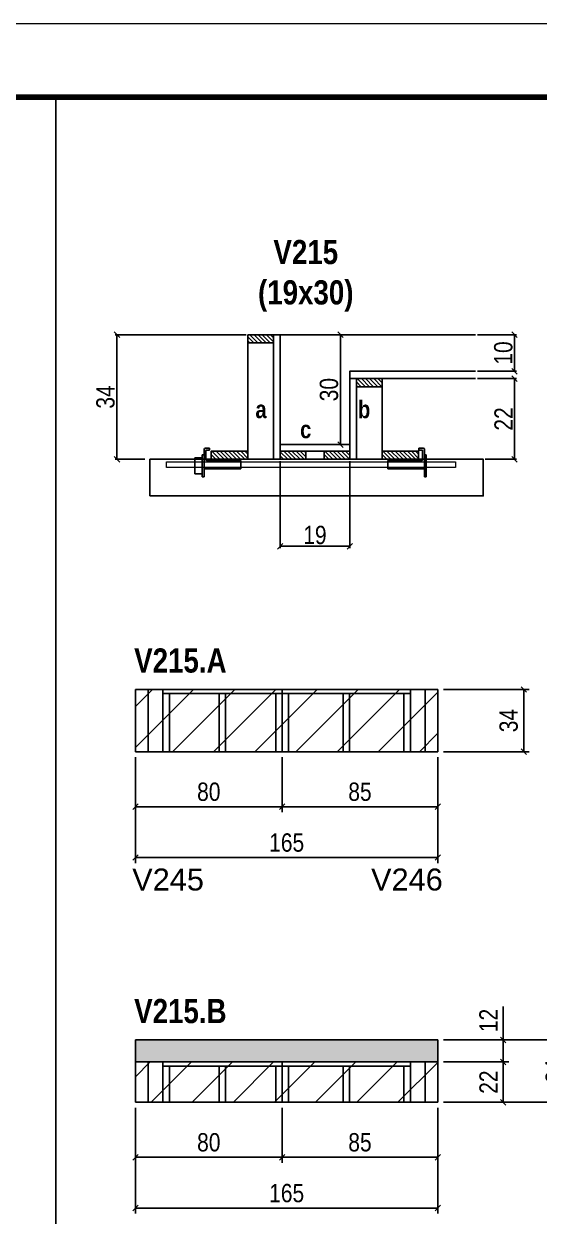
# Model space of a CAD drawing. Extents: x 3309 to 9590, y -2522 to 15424.
# Drawn here: x 8491 to 8772, y 12809 to 13459 of the extents above; entities that cross this region are included whole.
import ezdxf

# ---------------------------------------------------------------- set-up
doc = ezdxf.new("R2010")
doc.units = 0
doc.linetypes.add('DASHED', pattern=[0.75, 0.5, -0.25])
for name, color, linetype in [('5', 5, 'Continuous'), ('barrote', 251, 'Continuous'), ('COTA', 241, 'Continuous'), ('detalhes', 4, 'Continuous'), ('NOMENCLATURA', 7, 'Continuous'), ('Painéis', 200, 'Continuous'), ('presilha', 1, 'Continuous'), ('SARR_2.2x10', 60, 'Continuous'), ('SARR_2.2x7', 40, 'Continuous'), ('SARR_3.5x7', 81, 'Continuous')]:
    doc.layers.add(name, color=color, linetype=linetype)
for name, color, linetype, lineweight in [('CONCRETO', 251, 'Continuous', 25), ('Folhas', 255, 'Continuous', 9), ('Hachura', 251, 'Continuous', 9), ('SARRAFO DE PRESSAO', 251, 'DASHED', 9), ('SCO-___-LAJ', 2, 'Continuous', 0)]:
    doc.layers.add(name, color=color, linetype=linetype, lineweight=lineweight)
doc.styles.add('COTA TECNICA', font='techl___.ttf', dxfattribs={"height": 10})
doc.styles.add('COTA TECNICA 2X', font='techl___.ttf', dxfattribs={"height": 10})
doc.styles.get("Standard").update_dxf_attribs({"font": 'arial.ttf'})
doc.styles.add('TECNICA', font='techb___.ttf', dxfattribs={"height": 10})
doc.dimstyles.new('PAINEL', dxfattribs={"dimtxt": 10, "dimasz": 3, "dimexe": 3, "dimexo": 3, "dimgap": 3, "dimtad": 1, "dimdec": 1, "dimzin": 12, "dimdsep": 46, "dimtxsty": 'COTA TECNICA', "dimblk1": 'OBLIQUE', "dimblk2": 'OBLIQUE', "dimsah": 1, "dimcen": 0.9, "dimclrd": 4, "dimclre": 4, "dimclrt": 240, "dimadec": 1, "dimazin": 3, "dimtfac": 1, "dimtdec": 1, "dimtmove": 0, "dimatfit": 3, "dimfxl": 1, "dimtolj": 1, "dimtzin": 12, "dimarcsym": 0})
doc.dimstyles.new('SECAO', dxfattribs={"dimscale": 0.333333, "dimtxt": 5, "dimasz": 9, "dimexe": 3, "dimexo": 3, "dimgap": 3, "dimtad": 1, "dimdec": 1, "dimlfac": 0.5, "dimzin": 12, "dimdsep": 46, "dimtxsty": 'COTA TECNICA 2X', "dimblk1": 'OBLIQUE', "dimblk2": 'OBLIQUE', "dimsah": 1, "dimcen": 0.9, "dimclrd": 4, "dimclre": 4, "dimclrt": 240, "dimadec": 1, "dimazin": 3, "dimtfac": 1, "dimtdec": 1, "dimtmove": 0, "dimatfit": 3, "dimfxl": 1, "dimtolj": 1, "dimtzin": 12, "dimarcsym": 0})
pattern_1 = [(135, (41866.2012, -110290.5054), (-1.122532015, -1.122532015), [])]

# ---------------------------------------------------------------- blocks, each defined once
blk = doc.blocks.new('9999999999')
at = {"layer": 'Folhas'}
blk.add_lwpolyline([(98138.98, 34190.21), (99623.98, 34190.21), (99623.98, 35240.21), (98138.98, 35240.21)], close=True, dxfattribs=at)
at = {"layer": 'Folhas', "color": 30, "const_width": 3}
blk.add_lwpolyline([(98213.98, 34230.21), (99583.98, 34230.21), (99583.98, 35200.21), (98213.98, 35200.21)], close=True, dxfattribs=at)
blk = doc.blocks.new('_Oblique')
at = {"color": 0, "linetype": 'ByBlock', "lineweight": -2}
blk.add_line((-0.5, -0.5), (0.5, 0.5), dxfattribs=at)
blk = doc.blocks.new('*D194')
at = {"layer": 'COTA', "color": 4, "lineweight": -2, "transparency": 16777216}
for p, q in [((8630.66, 13220.66), (8630.66, 13173.19)), ((8668.66, 13220.66), (8668.66, 13173.19)), ((8668.66, 13174.19), (8630.66, 13174.19))]:
    blk.add_line(p, q, dxfattribs=at)
at = {"layer": 'Defpoints', "color": 0, "transparency": 16777216}
for p in [(8630.66, 13221.66), (8668.66, 13221.66), (8630.66, 13174.19)]:
    blk.add_point(p, dxfattribs=at)
at = {"layer": 'COTA', "color": 4, "lineweight": -2, "transparency": 16777216, "xscale": 3, "yscale": 3, "zscale": 3, "rotation": 180}
blk.add_blockref('_Oblique', (8630.66, 13174.19), dxfattribs=at)
at = {"layer": 'COTA', "color": 4, "lineweight": -2, "transparency": 16777216, "xscale": 3, "yscale": 3, "zscale": 3}
blk.add_blockref('_Oblique', (8668.66, 13174.19), dxfattribs=at)
at = {"layer": 'COTA', "color": 240, "transparency": 16777216, "insert": (8649.66, 13180.28), "char_height": 10, "attachment_point": 5, "style": 'COTA TECNICA 2X'}
blk.add_mtext('\\A1;19', dxfattribs=at)
blk = doc.blocks.new('PRESILHA METÁLICA 1')
at = {"layer": 'presilha'}
for p, q in [((7.5, 10.64), (7.5, 19.86)), ((12, 21), (8.64, 21)), ((12, 21), (12, 19.5)), ((0, 13), (6, 13)), ((0, 13), (0, 0)), ((6, 15.5), (7.5, 15.5)), ((6, -2.5), (6, 15.5)), ((6, 13), (6, 0)), ((7.5, 15.5), (7.5, -2.5)), ((9, 11.57), (9, 18.93)), ((12, 19.5), (9.57, 19.5)), ((37.5, 11), (9.57, 11)), ((37.5, 11), (37.5, 4.1)), ((6, 0), (0, 0)), ((37.5, 4.1), (7.5, 4.1)), ((7.5, -2.5), (6, -2.5))]:
    blk.add_line(p, q, dxfattribs=at)
for centre, radius, start, end in [((8.64, 19.86), 1.14, 90, 180), ((9.57, 18.93), 0.57, 90, 180), ((9.57, 11.57), 0.57, 180, 270)]:
    blk.add_arc(centre, radius, start, end, dxfattribs=at)
blk = doc.blocks.new('PRESILHA METÁLICA 2')
at = {"layer": 'presilha'}
for p, q in [((-5.25, 23.5), (-5.25, 22)), ((-5.25, 23.5), (-1.89, 23.5)), ((-5.25, 22), (-2.82, 22)), ((-2.25, 14.07), (-2.25, 21.43)), ((-0.75, 14.64), (-0.75, 22.36)), ((-30.75, 13.5), (-30.75, 6.6)), ((-30.75, 13.5), (-2.82, 13.5)), ((0.75, 18), (-0.75, 18)), ((-0.75, 18), (-0.75, 0)), ((0.75, 0), (0.75, 18)), ((-30.75, 6.6), (-0.75, 6.6)), ((-0.75, 0), (0.75, 0))]:
    blk.add_line(p, q, dxfattribs=at)
for centre, radius, start, end in [((-2.82, 21.43), 0.57, 0, 90), ((-1.89, 22.36), 1.14, 0, 90), ((-2.82, 14.07), 0.57, 270, 0)]:
    blk.add_arc(centre, radius, start, end, dxfattribs=at)
blk = doc.blocks.new('*D195')
at = {"layer": 'COTA', "color": 4, "lineweight": -2, "transparency": 16777216}
for p, q in [((8612.06, 13289.66), (8540.62, 13289.66)), ((8541.62, 13289.66), (8541.62, 13221.66)), ((8556.85, 13221.66), (8540.62, 13221.66))]:
    blk.add_line(p, q, dxfattribs=at)
at = {"layer": 'Defpoints', "color": 0, "transparency": 16777216}
for p in [(8613.06, 13289.66), (8541.62, 13221.66), (8557.85, 13221.66)]:
    blk.add_point(p, dxfattribs=at)
at = {"layer": 'COTA', "color": 4, "lineweight": -2, "transparency": 16777216, "xscale": 3, "yscale": 3, "zscale": 3}
for p, rotation in [((8541.62, 13289.66), 90), ((8541.62, 13221.66), 270)]:
    blk.add_blockref('_Oblique', p, dxfattribs=dict(at, rotation=rotation))
at = {"layer": 'COTA', "color": 240, "transparency": 16777216, "insert": (8535.4, 13255.66), "char_height": 10, "attachment_point": 5, "rotation": 90, "style": 'COTA TECNICA 2X'}
blk.add_mtext('\\A1;34', dxfattribs=at)
blk = doc.blocks.new('*D196')
at = {"layer": 'COTA', "color": 4, "lineweight": -2, "transparency": 16777216}
for p, q in [((8738.36, 13265.66), (8759.58, 13265.66)), ((8758.58, 13265.66), (8758.58, 13221.66)), ((8742.48, 13221.66), (8759.58, 13221.66))]:
    blk.add_line(p, q, dxfattribs=at)
at = {"layer": 'Defpoints', "color": 0, "transparency": 16777216}
for p in [(8737.36, 13265.66), (8741.48, 13221.66), (8758.58, 13221.66)]:
    blk.add_point(p, dxfattribs=at)
at = {"layer": 'COTA', "color": 4, "lineweight": -2, "transparency": 16777216, "xscale": 3, "yscale": 3, "zscale": 3}
for p, rotation in [((8758.58, 13265.66), 90), ((8758.58, 13221.66), 270)]:
    blk.add_blockref('_Oblique', p, dxfattribs=dict(at, rotation=rotation))
at = {"layer": 'COTA', "color": 240, "transparency": 16777216, "insert": (8752.58, 13243.66), "char_height": 10, "attachment_point": 5, "rotation": 90, "style": 'COTA TECNICA 2X'}
blk.add_mtext('\\A1;22', dxfattribs=at)
blk = doc.blocks.new('*D197')
at = {"layer": 'COTA', "color": 4, "lineweight": -2, "transparency": 16777216}
for p, q in [((8667.66, 13289.66), (8662.59, 13289.66)), ((8663.59, 13229.66), (8663.59, 13289.66)), ((8667.66, 13229.66), (8662.59, 13229.66))]:
    blk.add_line(p, q, dxfattribs=at)
at = {"layer": 'Defpoints', "color": 0, "transparency": 16777216}
for p in [(8663.59, 13289.66), (8668.66, 13289.66), (8668.66, 13229.66)]:
    blk.add_point(p, dxfattribs=at)
at = {"layer": 'COTA', "color": 4, "lineweight": -2, "transparency": 16777216, "xscale": 3, "yscale": 3, "zscale": 3}
for p, rotation in [((8663.59, 13289.66), 90), ((8663.59, 13229.66), 270)]:
    blk.add_blockref('_Oblique', p, dxfattribs=dict(at, rotation=rotation))
at = {"layer": 'COTA', "color": 240, "transparency": 16777216, "insert": (8657.37, 13259.66), "char_height": 10, "attachment_point": 5, "rotation": 90, "style": 'COTA TECNICA 2X'}
blk.add_mtext('\\A1;30', dxfattribs=at)
blk = doc.blocks.new('*D198')
at = {"layer": 'COTA', "color": 4, "lineweight": -2, "transparency": 16777216}
for p, q in [((8738.36, 13289.66), (8759.58, 13289.66)), ((8758.58, 13269.66), (8758.58, 13289.66)), ((8738.36, 13269.66), (8759.58, 13269.66))]:
    blk.add_line(p, q, dxfattribs=at)
at = {"layer": 'Defpoints', "color": 0, "transparency": 16777216}
for p in [(8737.36, 13289.66), (8758.58, 13289.66), (8737.36, 13269.66)]:
    blk.add_point(p, dxfattribs=at)
at = {"layer": 'COTA', "color": 4, "lineweight": -2, "transparency": 16777216, "xscale": 3, "yscale": 3, "zscale": 3}
for p, rotation in [((8758.58, 13289.66), 90), ((8758.58, 13269.66), 270)]:
    blk.add_blockref('_Oblique', p, dxfattribs=dict(at, rotation=rotation))
at = {"layer": 'COTA', "color": 240, "transparency": 16777216, "insert": (8752.48, 13279.66), "char_height": 10, "attachment_point": 5, "rotation": 90, "style": 'COTA TECNICA 2X'}
blk.add_mtext('\\A1;10', dxfattribs=at)
blk = doc.blocks.new('*D199')
at = {"layer": 'COTA', "color": 4, "linetype": 'ByBlock', "lineweight": -2, "transparency": 16777216}
for p, q in [((8631.74, 13059.06), (8631.74, 13029.05)), ((8716.74, 13059.06), (8716.74, 13029.05)), ((8716.74, 13032.05), (8631.74, 13032.05))]:
    blk.add_line(p, q, dxfattribs=at)
at = {"layer": 'Defpoints', "color": 0, "linetype": 'ByBlock', "transparency": 16777216}
for p in [(8631.74, 13062.06), (8716.74, 13062.06), (8631.74, 13032.05)]:
    blk.add_point(p, dxfattribs=at)
at = {"layer": 'COTA', "color": 4, "linetype": 'ByBlock', "lineweight": -2, "transparency": 16777216, "xscale": 3, "yscale": 3, "zscale": 3, "rotation": 180}
blk.add_blockref('_Oblique', (8631.74, 13032.05), dxfattribs=at)
at = {"layer": 'COTA', "color": 4, "linetype": 'ByBlock', "lineweight": -2, "transparency": 16777216, "xscale": 3, "yscale": 3, "zscale": 3}
blk.add_blockref('_Oblique', (8716.74, 13032.05), dxfattribs=at)
at = {"layer": 'COTA', "color": 240, "linetype": 'ByBlock', "transparency": 16777216, "insert": (8674.24, 13040.18), "char_height": 10, "attachment_point": 5, "style": 'COTA TECNICA'}
blk.add_mtext('\\A1;85', dxfattribs=at)
blk = doc.blocks.new('*D200')
at = {"layer": 'COTA', "color": 4, "linetype": 'ByBlock', "lineweight": -2, "transparency": 16777216}
for p, q in [((8551.74, 13059.06), (8551.74, 13029.05)), ((8631.74, 13059.06), (8631.74, 13029.05)), ((8631.74, 13032.05), (8551.74, 13032.05))]:
    blk.add_line(p, q, dxfattribs=at)
at = {"layer": 'Defpoints', "color": 0, "linetype": 'ByBlock', "transparency": 16777216}
for p in [(8551.74, 13062.06), (8631.74, 13062.06), (8551.74, 13032.05)]:
    blk.add_point(p, dxfattribs=at)
at = {"layer": 'COTA', "color": 4, "linetype": 'ByBlock', "lineweight": -2, "transparency": 16777216, "xscale": 3, "yscale": 3, "zscale": 3, "rotation": 180}
blk.add_blockref('_Oblique', (8551.74, 13032.05), dxfattribs=at)
at = {"layer": 'COTA', "color": 4, "linetype": 'ByBlock', "lineweight": -2, "transparency": 16777216, "xscale": 3, "yscale": 3, "zscale": 3}
blk.add_blockref('_Oblique', (8631.74, 13032.05), dxfattribs=at)
at = {"layer": 'COTA', "color": 240, "linetype": 'ByBlock', "transparency": 16777216, "insert": (8591.74, 13040.17), "char_height": 10, "attachment_point": 5, "style": 'COTA TECNICA'}
blk.add_mtext('\\A1;80', dxfattribs=at)
blk = doc.blocks.new('*D216')
at = {"layer": 'COTA', "color": 4, "linetype": 'ByBlock', "lineweight": -2, "transparency": 16777216}
for p, q in [((8551.74, 13059.06), (8551.74, 13001.34)), ((8716.74, 13059.06), (8716.74, 13001.34)), ((8716.74, 13004.34), (8551.74, 13004.34))]:
    blk.add_line(p, q, dxfattribs=at)
at = {"layer": 'Defpoints', "color": 0, "linetype": 'ByBlock', "transparency": 16777216}
for p in [(8551.74, 13062.06), (8716.74, 13062.06), (8551.74, 13004.34)]:
    blk.add_point(p, dxfattribs=at)
at = {"layer": 'COTA', "color": 4, "linetype": 'ByBlock', "lineweight": -2, "transparency": 16777216, "xscale": 3, "yscale": 3, "zscale": 3, "rotation": 180}
blk.add_blockref('_Oblique', (8551.74, 13004.34), dxfattribs=at)
at = {"layer": 'COTA', "color": 4, "linetype": 'ByBlock', "lineweight": -2, "transparency": 16777216, "xscale": 3, "yscale": 3, "zscale": 3}
blk.add_blockref('_Oblique', (8716.74, 13004.34), dxfattribs=at)
at = {"layer": 'COTA', "color": 240, "linetype": 'ByBlock', "transparency": 16777216, "insert": (8634.24, 13012.45), "char_height": 10, "attachment_point": 5, "style": 'COTA TECNICA'}
blk.add_mtext('\\A1;165', dxfattribs=at)
blk = doc.blocks.new('*D217')
at = {"layer": 'COTA', "color": 4, "lineweight": -2, "transparency": 16777216}
for p, q in [((8719.74, 13096.06), (8766.62, 13096.06)), ((8763.62, 13096.06), (8763.62, 13062.06)), ((8719.74, 13062.06), (8766.62, 13062.06))]:
    blk.add_line(p, q, dxfattribs=at)
at = {"layer": 'Defpoints', "color": 0, "transparency": 16777216}
for p in [(8716.74, 13096.06), (8716.74, 13062.06), (8763.62, 13062.06)]:
    blk.add_point(p, dxfattribs=at)
at = {"layer": 'COTA', "color": 4, "lineweight": -2, "transparency": 16777216, "xscale": 3, "yscale": 3, "zscale": 3}
for p, rotation in [((8763.62, 13096.06), 90), ((8763.62, 13062.06), 270)]:
    blk.add_blockref('_Oblique', p, dxfattribs=dict(at, rotation=rotation))
at = {"layer": 'COTA', "color": 240, "transparency": 16777216, "insert": (8755.4, 13079.06), "char_height": 10, "attachment_point": 5, "rotation": 90, "style": 'COTA TECNICA'}
blk.add_mtext('\\A1;34', dxfattribs=at)
blk = doc.blocks.new('*D201')
at = {"layer": 'COTA', "color": 4, "linetype": 'ByBlock', "lineweight": -2, "transparency": 16777216}
for p, q in [((8631.74, 12867.76), (8631.74, 12837.75)), ((8716.74, 12867.76), (8716.74, 12837.75)), ((8716.74, 12840.75), (8631.74, 12840.75))]:
    blk.add_line(p, q, dxfattribs=at)
at = {"layer": 'Defpoints', "color": 0, "linetype": 'ByBlock', "transparency": 16777216}
for p in [(8631.74, 12870.76), (8716.74, 12870.76), (8631.74, 12840.75)]:
    blk.add_point(p, dxfattribs=at)
at = {"layer": 'COTA', "color": 4, "linetype": 'ByBlock', "lineweight": -2, "transparency": 16777216, "xscale": 3, "yscale": 3, "zscale": 3, "rotation": 180}
blk.add_blockref('_Oblique', (8631.74, 12840.75), dxfattribs=at)
at = {"layer": 'COTA', "color": 4, "linetype": 'ByBlock', "lineweight": -2, "transparency": 16777216, "xscale": 3, "yscale": 3, "zscale": 3}
blk.add_blockref('_Oblique', (8716.74, 12840.75), dxfattribs=at)
at = {"layer": 'COTA', "color": 240, "linetype": 'ByBlock', "transparency": 16777216, "insert": (8674.24, 12848.88), "char_height": 10, "attachment_point": 5, "style": 'COTA TECNICA'}
blk.add_mtext('\\A1;85', dxfattribs=at)
blk = doc.blocks.new('*D202')
at = {"layer": 'COTA', "color": 4, "linetype": 'ByBlock', "lineweight": -2, "transparency": 16777216}
for p, q in [((8551.74, 12867.76), (8551.74, 12837.75)), ((8631.74, 12867.76), (8631.74, 12837.75)), ((8631.74, 12840.75), (8551.74, 12840.75))]:
    blk.add_line(p, q, dxfattribs=at)
at = {"layer": 'Defpoints', "color": 0, "linetype": 'ByBlock', "transparency": 16777216}
for p in [(8551.74, 12870.76), (8631.74, 12870.76), (8551.74, 12840.75)]:
    blk.add_point(p, dxfattribs=at)
at = {"layer": 'COTA', "color": 4, "linetype": 'ByBlock', "lineweight": -2, "transparency": 16777216, "xscale": 3, "yscale": 3, "zscale": 3, "rotation": 180}
blk.add_blockref('_Oblique', (8551.74, 12840.75), dxfattribs=at)
at = {"layer": 'COTA', "color": 4, "linetype": 'ByBlock', "lineweight": -2, "transparency": 16777216, "xscale": 3, "yscale": 3, "zscale": 3}
blk.add_blockref('_Oblique', (8631.74, 12840.75), dxfattribs=at)
at = {"layer": 'COTA', "color": 240, "linetype": 'ByBlock', "transparency": 16777216, "insert": (8591.74, 12848.87), "char_height": 10, "attachment_point": 5, "style": 'COTA TECNICA'}
blk.add_mtext('\\A1;80', dxfattribs=at)
blk = doc.blocks.new('*D218')
at = {"layer": 'COTA', "color": 4, "linetype": 'ByBlock', "lineweight": -2, "transparency": 16777216}
for p, q in [((8551.74, 12867.76), (8551.74, 12810.04)), ((8716.74, 12867.76), (8716.74, 12810.04)), ((8716.74, 12813.04), (8551.74, 12813.04))]:
    blk.add_line(p, q, dxfattribs=at)
at = {"layer": 'Defpoints', "color": 0, "linetype": 'ByBlock', "transparency": 16777216}
for p in [(8551.74, 12870.76), (8716.74, 12870.76), (8551.74, 12813.04)]:
    blk.add_point(p, dxfattribs=at)
at = {"layer": 'COTA', "color": 4, "linetype": 'ByBlock', "lineweight": -2, "transparency": 16777216, "xscale": 3, "yscale": 3, "zscale": 3, "rotation": 180}
blk.add_blockref('_Oblique', (8551.74, 12813.04), dxfattribs=at)
at = {"layer": 'COTA', "color": 4, "linetype": 'ByBlock', "lineweight": -2, "transparency": 16777216, "xscale": 3, "yscale": 3, "zscale": 3}
blk.add_blockref('_Oblique', (8716.74, 12813.04), dxfattribs=at)
at = {"layer": 'COTA', "color": 240, "linetype": 'ByBlock', "transparency": 16777216, "insert": (8634.24, 12821.15), "char_height": 10, "attachment_point": 5, "style": 'COTA TECNICA'}
blk.add_mtext('\\A1;165', dxfattribs=at)
blk = doc.blocks.new('*D219')
at = {"layer": 'COTA', "color": 4, "lineweight": -2, "transparency": 16777216}
for p, q in [((8719.74, 12892.76), (8755.4, 12892.76)), ((8752.4, 12892.76), (8752.4, 12870.76)), ((8719.74, 12870.76), (8755.4, 12870.76))]:
    blk.add_line(p, q, dxfattribs=at)
at = {"layer": 'Defpoints', "color": 0, "transparency": 16777216}
for p in [(8716.74, 12892.76), (8716.74, 12870.76), (8752.4, 12870.76)]:
    blk.add_point(p, dxfattribs=at)
at = {"layer": 'COTA', "color": 4, "lineweight": -2, "transparency": 16777216, "xscale": 3, "yscale": 3, "zscale": 3}
for p, rotation in [((8752.4, 12892.76), 90), ((8752.4, 12870.76), 270)]:
    blk.add_blockref('_Oblique', p, dxfattribs=dict(at, rotation=rotation))
at = {"layer": 'COTA', "color": 240, "transparency": 16777216, "insert": (8744.4, 12881.76), "char_height": 10, "attachment_point": 5, "rotation": 90, "style": 'COTA TECNICA'}
blk.add_mtext('\\A1;22', dxfattribs=at)
blk = doc.blocks.new('*D220')
at = {"layer": 'COTA', "color": 4, "lineweight": -2, "transparency": 16777216}
for p, q in [((8752.4, 12904.76), (8752.4, 12923.07)), ((8719.74, 12904.76), (8755.4, 12904.76)), ((8752.4, 12892.76), (8752.4, 12904.76)), ((8719.74, 12892.76), (8755.4, 12892.76))]:
    blk.add_line(p, q, dxfattribs=at)
at = {"layer": 'Defpoints', "color": 0, "transparency": 16777216}
for p in [(8716.74, 12904.76), (8752.4, 12904.76), (8716.74, 12892.76)]:
    blk.add_point(p, dxfattribs=at)
at = {"layer": 'COTA', "color": 4, "lineweight": -2, "transparency": 16777216, "xscale": 3, "yscale": 3, "zscale": 3}
for p, rotation in [((8752.4, 12904.76), 90), ((8752.4, 12892.76), 270)]:
    blk.add_blockref('_Oblique', p, dxfattribs=dict(at, rotation=rotation))
at = {"layer": 'COTA', "color": 240, "transparency": 16777216, "insert": (8744.34, 12915.41), "char_height": 10, "attachment_point": 5, "rotation": 90, "style": 'COTA TECNICA'}
blk.add_mtext('\\A1;12', dxfattribs=at)
blk = doc.blocks.new('*D221')
at = {"layer": 'COTA', "color": 4, "lineweight": -2, "transparency": 16777216}
for p, q in [((8719.74, 12904.76), (8791.75, 12904.76)), ((8788.75, 12870.76), (8788.75, 12904.76)), ((8719.74, 12870.76), (8791.75, 12870.76))]:
    blk.add_line(p, q, dxfattribs=at)
at = {"layer": 'Defpoints', "color": 0, "transparency": 16777216}
for p in [(8716.74, 12904.76), (8788.75, 12904.76), (8716.74, 12870.76)]:
    blk.add_point(p, dxfattribs=at)
at = {"layer": 'COTA', "color": 4, "lineweight": -2, "transparency": 16777216, "xscale": 3, "yscale": 3, "zscale": 3}
for p, rotation in [((8788.75, 12904.76), 90), ((8788.75, 12870.76), 270)]:
    blk.add_blockref('_Oblique', p, dxfattribs=dict(at, rotation=rotation))
at = {"layer": 'COTA', "color": 240, "transparency": 16777216, "insert": (8780.53, 12887.76), "char_height": 10, "attachment_point": 5, "rotation": 90, "style": 'COTA TECNICA'}
blk.add_mtext('\\A1;34', dxfattribs=at)

msp = doc.modelspace()

# ---------------------------------------------------------------- hatches: boundary and pattern name
at = {"layer": 'COTA'}
h = msp.add_hatch(dxfattribs=at)
h.set_pattern_fill('AR-CONC', color=256, scale=0.03)
h.set_pattern_definition([(50, (-57.9346, 0), (5.4655401, -0.4781726), [0.5715, -6.2865]), (355, (-57.9346, 0), (-1.0573026, 5.7317054), [0.4572, -5.0292175]), (100.451445, (-57.479, -0.04), (4.4082374, 5.2535326), [0.4857003, -5.3427073]), (46.1842, (-57.9346, 1.524), (8.1323712, -1.2612698), [0.85725, -9.42975]), (96.63556, (-57.257, 1.419), (7.122124, 7.4227837), [0.7285507, -8.0140682]), (351.18415, (-57.935, 1.524), (7.122124, 7.4227837), [0.685799, -7.543792]), (21, (-57.1726, 1.143), (4.5484317, -3.067956), [0.5715, -6.2865]), (326, (-57.1726, 1.143), (1.8540609, 5.525639), [0.4572, -5.0292]), (71.451445, (-56.7936, 0.8873), (6.4024926, 2.457683), [0.4857003, -5.3426981]), (37.5, (-57.9346, 0), (0.0926581, 2.53665117), [0, -4.96824, 0, -5.1054, 0, -5.04825]), (7.5, (-57.9346, 0), (2.00458988, 3.00541724), [0, -2.91084, 0, -4.85394, 0, -1.92405]), (327.5, (-59.634, 0), (4.06771786, -0.17186232), [0, -1.905, 0, -5.9436, 0, -7.8867]), (317.5, (-60.396, 0), (4.44387544, 0.7627947), [0, -2.4765, 0, -3.94716, 0, -5.6007])])
h.paths.add_polyline_path([(8551.74, 12904.76), (8551.74, 12892.76), (8716.74, 12892.76), (8716.74, 12904.76)])
at = {"layer": 'Hachura', "linetype": 'ByBlock'}
h = msp.add_hatch(dxfattribs=at)
h.set_pattern_fill('ANSI31', color=256, scale=5)
h.paths.add_polyline_path([(8631.74, 13062.06), (8631.74, 13096.06), (8551.74, 13096.06), (8551.74, 13062.06)])
h.paths.add_polyline_path([(8631.74, 13096.06), (8631.74, 13062.06), (8716.74, 13062.06), (8716.74, 13096.06)])
h.paths.add_polyline_path([(8631.74, 12892.76), (8631.74, 12870.76), (8716.74, 12870.76), (8716.74, 12892.76)])
h.paths.add_polyline_path([(8631.74, 12892.76), (8551.74, 12892.76), (8551.74, 12870.76), (8631.74, 12870.76)])
at = {"layer": 'SARR_2.2x10'}
h = msp.add_hatch(dxfattribs=at)
h.set_pattern_fill('ANSI31', color=256, scale=0.5, angle=90)
h.set_pattern_definition([(135, (41786.6012, -110290.5054), (-1.122532015, -1.122532015), [])])
h.paths.add_polyline_path([(8593.06, 13226.06), (8593.06, 13221.66), (8613.06, 13221.66), (8613.06, 13226.06)])
h = msp.add_hatch(dxfattribs=at)
h.set_pattern_fill('ANSI31', color=256, scale=0.5, angle=90)
h.set_pattern_definition([(135, (41879.8012, -110290.5054), (-1.122532015, -1.122532015), [])])
h.paths.add_polyline_path([(8686.26, 13226.06), (8686.26, 13221.66), (8706.26, 13221.66), (8706.26, 13226.06)])
at = {"layer": 'SARR_2.2x7'}
h = msp.add_hatch(dxfattribs=at)
h.set_pattern_fill('ANSI31', color=256, scale=0.5, angle=90)
h.set_pattern_definition([(135, (41800.6012, -110226.9054), (-1.122532015, -1.122532015), [])])
h.paths.add_polyline_path([(8627.06, 13289.66), (8627.06, 13285.26), (8613.06, 13285.26), (8613.06, 13289.66)])
h = msp.add_hatch(dxfattribs=at)
h.set_pattern_fill('ANSI31', color=256, scale=0.5, angle=90)
h.set_pattern_definition([(135, (41780.6012, -110250.9054), (-1.122532015, -1.122532015), [])])
h.paths.add_polyline_path([(8672.26, 13265.66), (8672.26, 13261.26), (8686.26, 13261.26), (8686.26, 13265.66)])
h = msp.add_hatch(dxfattribs=at)
h.set_pattern_fill('ANSI31', color=256, scale=0.5, angle=90)
h.set_pattern_definition(pattern_1)
h.paths.add_polyline_path([(8644.66, 13221.66), (8644.66, 13226.06), (8630.66, 13226.06), (8630.66, 13221.66)])
h = msp.add_hatch(dxfattribs=at)
h.set_pattern_fill('ANSI31', color=256, scale=0.5, angle=90)
h.set_pattern_definition(pattern_1)
h.paths.add_polyline_path([(8654.66, 13226.06), (8654.66, 13221.66), (8668.66, 13221.66), (8668.66, 13226.06)])

# ---------------------------------------------------------------- linework, layer by layer
at = {"layer": 'barrote', "elevation": 0}
msp.add_lwpolyline([(8559.61, 13201.66), (8741.52, 13201.66), (8741.52, 13221.66), (8559.61, 13221.66)], close=True, dxfattribs=at)
at = {"layer": 'CONCRETO', "linetype": 'Continuous'}
msp.add_line((8737.36, 13289.66), (8630.66, 13289.66), dxfattribs=at)
at = {"layer": 'COTA'}
for p, q in [((8508.24, 13419.28), (8508.24, 12648.53)), ((8551.74, 12892.76), (8551.74, 12904.76)), ((8551.74, 12904.76), (8716.74, 12904.76)), ((8716.74, 12904.76), (8716.74, 12892.76))]:
    msp.add_line(p, q, dxfattribs=at)
at = {"layer": 'detalhes', "color": 250}
msp.add_line((8559.61, 13201.66), (8559.61, 13221.66), dxfattribs=at)
at = {"layer": 'Painéis', "linetype": 'ByBlock'}
for p, q in [((8716.74, 13096.06), (8551.74, 13096.06)), ((8551.74, 13062.06), (8551.74, 13096.06)), ((8631.74, 13062.06), (8631.74, 13096.06)), ((8716.74, 13062.06), (8716.74, 13096.06)), ((8716.74, 13062.06), (8551.74, 13062.06)), ((8716.74, 12892.76), (8551.74, 12892.76)), ((8551.74, 12870.76), (8551.74, 12892.76)), ((8631.74, 12870.76), (8631.74, 12892.76)), ((8716.74, 12870.76), (8716.74, 12892.76)), ((8716.74, 12870.76), (8551.74, 12870.76))]:
    msp.add_line(p, q, dxfattribs=at)
at = {"layer": 'Painéis', "linetype": 'Continuous', "elevation": 0}
for points in [[(8627.06, 13221.66), (8627.06, 13289.66), (8630.66, 13289.66), (8630.66, 13221.66)], [(8672.26, 13221.66), (8672.26, 13265.66), (8668.66, 13265.66), (8668.66, 13221.66)], [(8668.66, 13229.66), (8630.66, 13229.66), (8630.66, 13226.06), (8668.66, 13226.06)]]:
    msp.add_lwpolyline(points, close=True, dxfattribs=at)
at = {"layer": 'Painéis', "linetype": 'Continuous'}
msp.add_lwpolyline([(8737.36, 13265.66), (8668.66, 13265.66), (8668.66, 13269.66), (8737.36, 13269.66)], dxfattribs=at)
at = {"layer": 'SARR_2.2x10', "elevation": 0}
for points in [[(8593.06, 13226.06), (8613.06, 13226.06), (8613.06, 13221.66), (8593.06, 13221.66)], [(8686.26, 13226.06), (8706.26, 13226.06), (8706.26, 13221.66), (8686.26, 13221.66)]]:
    msp.add_lwpolyline(points, close=True, dxfattribs=at)
at = {"layer": 'SARR_2.2x7', "linetype": 'Continuous'}
for p, q in [((8558.74, 13062.06), (8558.74, 13096.06)), ((8631.74, 13093.86), (8566.74, 13093.86)), ((8701.74, 13093.86), (8631.74, 13093.86)), ((8709.74, 13062.06), (8709.74, 13096.06)), ((8558.74, 12870.76), (8558.74, 12892.76)), ((8631.74, 12890.56), (8566.74, 12890.56)), ((8701.74, 12890.56), (8631.74, 12890.56)), ((8709.74, 12870.76), (8709.74, 12892.76))]:
    msp.add_line(p, q, dxfattribs=at)
at = {"layer": 'SARR_2.2x7'}
for points in [[(8613.06, 13289.66), (8627.06, 13289.66), (8627.06, 13285.26), (8613.06, 13285.26)], [(8686.26, 13265.66), (8672.26, 13265.66), (8672.26, 13261.26), (8686.26, 13261.26)]]:
    msp.add_lwpolyline(points, close=True, dxfattribs=at)
at = {"layer": 'SARR_2.2x7', "elevation": 0}
for points in [[(8630.66, 13226.06), (8644.66, 13226.06), (8644.66, 13221.66), (8630.66, 13221.66)], [(8668.66, 13226.06), (8654.66, 13226.06), (8654.66, 13221.66), (8668.66, 13221.66)]]:
    msp.add_lwpolyline(points, close=True, dxfattribs=at)
at = {"layer": 'SARR_3.5x7'}
for p, q in [((8566.74, 13096.06), (8566.74, 13062.06)), ((8570.24, 13093.86), (8570.24, 13062.06)), ((8597.45, 13093.86), (8597.45, 13062.06)), ((8600.95, 13093.86), (8600.95, 13062.06)), ((8628.24, 13093.86), (8628.24, 13062.06)), ((8631.74, 13093.86), (8631.74, 13062.06)), ((8635.24, 13093.86), (8635.24, 13062.06)), ((8665.1, 13093.86), (8665.1, 13062.06)), ((8668.6, 13093.86), (8668.6, 13062.06)), ((8698.24, 13093.86), (8698.24, 13062.06)), ((8701.74, 13096.06), (8701.74, 13062.06)), ((8566.74, 12892.76), (8566.74, 12870.76)), ((8570.24, 12890.56), (8570.24, 12870.76)), ((8597.45, 12890.56), (8597.45, 12870.76)), ((8600.95, 12890.56), (8600.95, 12870.76)), ((8628.24, 12890.56), (8628.24, 12870.76)), ((8631.74, 12890.56), (8631.74, 12870.76)), ((8635.24, 12890.56), (8635.24, 12870.76)), ((8665.1, 12890.56), (8665.1, 12870.76)), ((8668.6, 12890.56), (8668.6, 12870.76)), ((8698.24, 12890.56), (8698.24, 12870.76)), ((8701.74, 12892.76), (8701.74, 12870.76))]:
    msp.add_line(p, q, dxfattribs=at)
at = {"layer": 'SARR_3.5x7', "elevation": 0}
for points in [[(8627.06, 13285.26), (8613.06, 13285.26), (8613.06, 13221.66), (8627.06, 13221.66)], [(8672.26, 13261.26), (8686.26, 13261.26), (8686.26, 13221.66), (8672.26, 13221.66)]]:
    msp.add_lwpolyline(points, close=True, dxfattribs=at)
at = {"layer": 'SCO-___-LAJ', "color": 1, "elevation": 0}
msp.add_lwpolyline([(8568.61, 13220.33), (8726.45, 13220.33), (8726.45, 13217.13), (8568.61, 13217.13)], close=True, dxfattribs=at)

# ---------------------------------------------------------------- block references
at = {"layer": 'presilha', "xscale": 0.6666666666666666, "yscale": 0.6666666666666666, "zscale": 0.6666666666666666}
for name, p in [('PRESILHA METÁLICA 1', (8584.19, 13213.7)), ('PRESILHA METÁLICA 2', (8709.94, 13212.03))]:
    msp.add_blockref(name, p, dxfattribs=at)
at = {"layer": 'SARRAFO DE PRESSAO', "color": 6, "linetype": 'ByBlock'}
msp.add_blockref('9999999999', (-90061.11, -21780.92), dxfattribs=at)

# ---------------------------------------------------------------- texts
at = {"layer": '5', "linetype": 'Continuous'}
for s, p in [('V245', (8549.95, 12986.33)), ('V246', (8680.29, 12986.33))]:
    msp.add_text(s, height=12, rotation=0.00004, dxfattribs=at).set_placement(p)
at = {"layer": 'detalhes', "style": 'TECNICA'}
for s, p in [('b', (8673.16, 13244.09)), ('a', (8617.19, 13244.1)), ('c', (8641.56, 13233.14))]:
    msp.add_text(s, height=9.6, dxfattribs=at).set_placement(p)
at = {"layer": 'NOMENCLATURA', "style": 'TECNICA'}
for s, p in [('V215.A', (8551.02, 13105.25)), ('V215.B', (8551.02, 12913.94))]:
    msp.add_text(s, height=13.2, dxfattribs=at).set_placement(p)
at = {"layer": 'NOMENCLATURA', "insert": (8644.66, 13341.36), "char_height": 13.2, "attachment_point": 2, "style": 'TECNICA'}
msp.add_mtext_dynamic_manual_height_columns('V215\\P(19x30)', width=300.2766, gutter_width=1, heights=[0], dxfattribs=at)

# ---------------------------------------------------------------- dimensions: what is measured, and where the dimension line sits
at = {"layer": 'COTA'}
for base, p1, p2, dimstyle, picture, middle in [((8541.62, 13221.66), (8613.06, 13289.66), (8557.85, 13221.66), 'SECAO', '*D195', (8535.4, 13255.66)), ((8663.59, 13289.66), (8668.66, 13229.66), (8668.66, 13289.66), 'SECAO', '*D197', (8657.37, 13259.66)), ((8758.58, 13289.66), (8737.36, 13269.66), (8737.36, 13289.66), 'SECAO', '*D198', (8752.48, 13279.66)), ((8758.58, 13221.66), (8737.36, 13265.66), (8741.48, 13221.66), 'SECAO', '*D196', (8752.58, 13243.66)), ((8763.62, 13062.06), (8716.74, 13096.06), (8716.74, 13062.06), 'PAINEL', '*D217', (8755.4, 13079.06)), ((8752.4, 12904.76), (8716.74, 12892.76), (8716.74, 12904.76), 'PAINEL', '*D220', (8744.34, 12915.41)), ((8788.75, 12904.76), (8716.74, 12870.76), (8716.74, 12904.76), 'PAINEL', '*D221', (8780.53, 12887.76)), ((8752.4, 12870.76), (8716.74, 12892.76), (8716.74, 12870.76), 'PAINEL', '*D219', (8744.4, 12881.76))]:
    dim = msp.add_linear_dim(base=base, p1=p1, p2=p2, angle=90, dimstyle=dimstyle, dxfattribs=at)
    dim.commit()
    dim.dimension.update_dxf_attribs({"geometry": picture, "text_midpoint": middle})
dim = msp.add_linear_dim(base=(8630.66, 13174.19), p1=(8668.66, 13221.66), p2=(8630.66, 13221.66), angle=180, dimstyle='SECAO', dxfattribs=at)
dim.commit()
dim.dimension.update_dxf_attribs({"geometry": '*D194', "text_midpoint": (8649.66, 13174.19), "dimtype": 160})
at = {"layer": 'COTA', "linetype": 'ByBlock'}
for base, p1, p2, picture, middle in [((8551.74, 13032.05), (8631.74, 13062.06), (8551.74, 13062.06), '*D200', (8591.74, 13040.17)), ((8551.74, 12840.75), (8631.74, 12870.76), (8551.74, 12870.76), '*D202', (8591.74, 12848.87))]:
    dim = msp.add_linear_dim(base=base, p1=p1, p2=p2, angle=180, dimstyle='PAINEL', override={"dimtmove": 1}, dxfattribs=at)
    dim.commit()
    dim.dimension.update_dxf_attribs({"geometry": picture, "text_midpoint": middle})
for base, p1, p2, picture, middle in [((8551.74, 13004.34), (8716.74, 13062.06), (8551.74, 13062.06), '*D216', (8634.24, 13012.45)), ((8631.74, 13032.05), (8716.74, 13062.06), (8631.74, 13062.06), '*D199', (8674.24, 13040.18)), ((8551.74, 12813.04), (8716.74, 12870.76), (8551.74, 12870.76), '*D218', (8634.24, 12821.15)), ((8631.74, 12840.75), (8716.74, 12870.76), (8631.74, 12870.76), '*D201', (8674.24, 12848.88))]:
    dim = msp.add_linear_dim(base=base, p1=p1, p2=p2, angle=180, dimstyle='PAINEL', dxfattribs=at)
    dim.commit()
    dim.dimension.update_dxf_attribs({"geometry": picture, "text_midpoint": middle})

doc.saveas('drawing.dxf')
